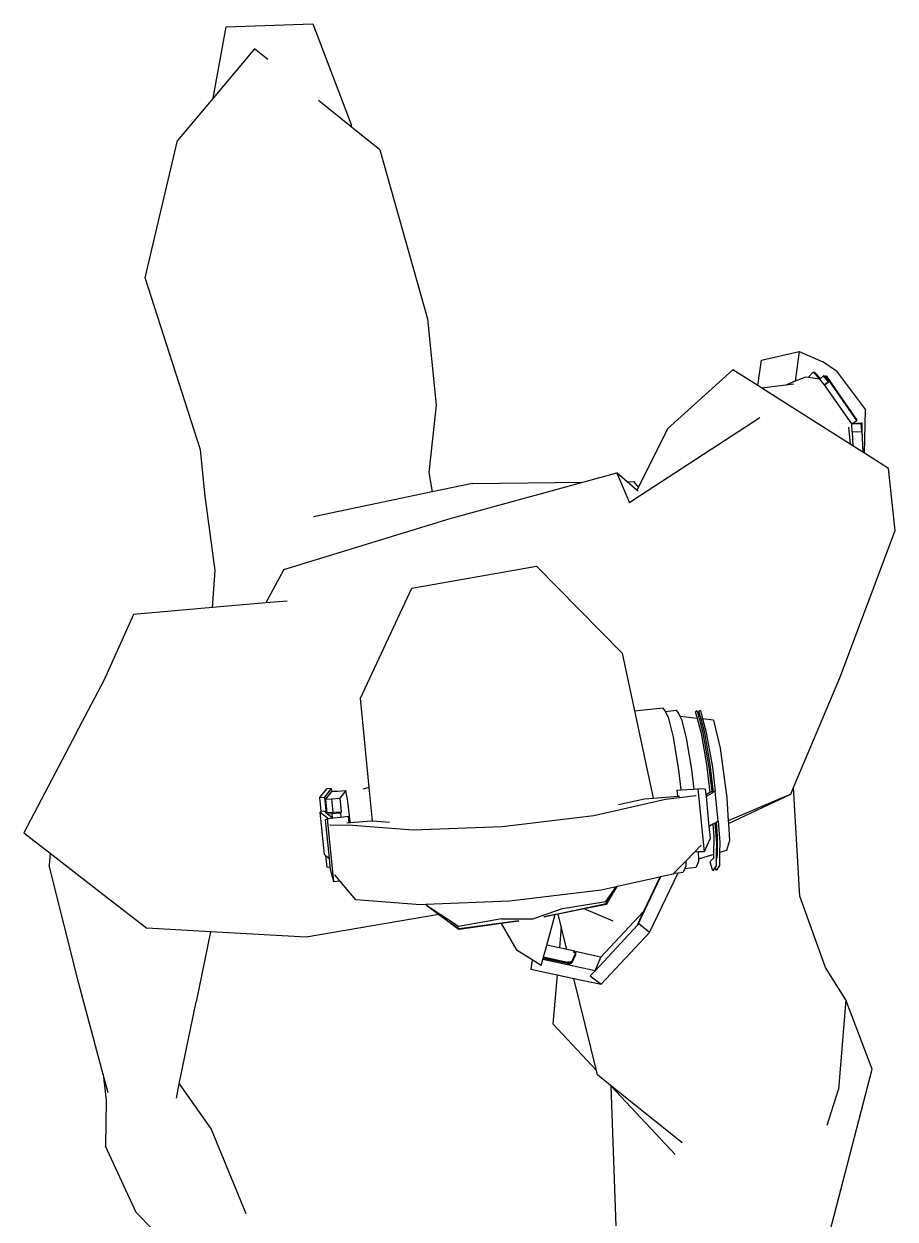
# Model space of a CAD drawing. Extents: x 0 to 510, y -72 to 72.
# Drawn here: x 218.07 to 229.7, y -16.25 to -0.32 of the extents above; entities that cross this region are included whole.
import ezdxf

# ---------------------------------------------------------------- set-up
doc = ezdxf.new("R2010")
doc.units = 0
doc.header["$MEASUREMENT"] = 0
doc.layers.get('0').update_dxf_attribs({"linetype": 'CONTINUOUS'})
doc.layers.add('EDGES', color=7, linetype='CONTINUOUS')

# ---------------------------------------------------------------- blocks, each defined once
blk = doc.blocks.new('TV_CAMERAMAN_PL')
at = {"layer": 'EDGES'}
for p, q in [((0.52458, 0.16922), (0.51404, 0.15564)), ((0.57231, 0.14413), (0.52458, 0.16922)), ((0.44686, 0.14082), (0.50767, 0.15612)), ((0.51404, 0.15564), (0.4942, 0.13005)), ((0.51404, 0.15564), (0.50767, 0.15612)), ((0.5783, 0.14099), (0.57231, 0.14413)), ((0.39987, 0.12828), (0.44686, 0.14082)), ((0.60354, 0.12772), (0.5783, 0.14099)), ((0.4942, 0.13005), (0.47531, 0.10571)), ((0.32868, 0.11124), (0.36299, 0.12706)), ((0.38665, 0.12675), (0.36299, 0.12706)), ((0.39987, 0.12828), (0.38665, 0.12675)), ((0.39042, 0.12575), (0.39987, 0.12828)), ((0.63714, 0.11267), (0.60354, 0.12772)), ((0.30383, 0.08686), (0.32868, 0.11124)), ((0.64074, 0.07185), (0.63714, 0.11267)), ((0.47347, 0.07292), (0.47531, 0.10571)), ((0.72215, 0.07799), (0.81086, 0.10666)), ((0.81086, 0.10666), (0.88174, 0.08991)), ((0.39501, 0.08899), (0.37167, 0.07252)), ((0.38777, 0.09049), (0.39501, 0.08899)), ((0.39501, 0.08899), (0.4373, 0.08023)), ((0.90359, 0.07158), (0.88174, 0.08991)), ((0.47347, 0.07292), (0.4373, 0.08023)), ((0.65995, 0.07052), (0.69823, 0.07558)), ((0.69823, 0.07558), (0.72215, 0.07799)), ((0.37167, 0.07252), (0.32828, 0.0547)), ((0.4707, 0.02346), (0.47347, 0.07292)), ((0.64074, 0.07185), (0.65995, 0.07052)), ((0.64318, 0.04432), (0.64074, 0.07185)), ((0.90359, 0.07158), (0.94026, 0.06484)), ((0.92904, 0.05024), (0.90359, 0.07158)), ((0.94026, 0.06484), (0.94185, 0.02012)), ((0.92345, 0.0433), (0.92904, 0.05024)), ((0.66049, 0.03505), (0.64318, 0.04432)), ((0.64414, 0.03339), (0.64318, 0.04432)), ((0.66049, 0.03505), (0.68667, -0.05085)), ((0.48251, -0.04494), (0.4707, 0.02346)), ((0.70041, -0.04157), (0.68752, 0.0198)), ((0.94185, 0.02012), (0.88999, 0.00036)), ((0.53176, 0.01267), (0.49943, 0.00948)), ((0.51294, 0.01354), (0.50688, 0.01294)), ((0.50688, 0.01294), (0.50701, 0.01128)), ((0.53129, 0.01368), (0.51156, 0.01173)), ((0.51294, 0.01354), (0.51156, 0.01173)), ((0.51334, 0.01406), (0.51294, 0.01354)), ((0.51334, 0.01406), (0.53516, 0.01621)), ((0.53129, 0.01368), (0.53176, 0.01267)), ((0.53185, 0.01187), (0.53176, 0.01267)), ((0.53516, 0.01621), (0.53185, 0.01187)), ((0.5344, 0.01259), (0.53246, 0.01004)), ((0.53477, 0.01306), (0.5344, 0.01259)), ((0.5344, 0.01259), (0.53453, 0.01025)), ((0.53529, 0.01375), (0.53477, 0.01306)), ((0.53498, 0.01289), (0.53477, 0.01306)), ((0.542, 0.01359), (0.53498, 0.01289)), ((0.53498, 0.01289), (0.53515, 0.00976)), ((0.53516, 0.01621), (0.53571, 0.01578)), ((0.53529, 0.01375), (0.53591, 0.01327)), ((0.53571, 0.01578), (0.54273, 0.01647)), ((0.53571, 0.01578), (0.53591, 0.01327)), ((0.53591, 0.01327), (0.54293, 0.01396)), ((0.542, 0.01359), (0.54217, 0.01045)), ((0.54596, 0.01048), (0.542, 0.01359)), ((0.54273, 0.01647), (0.54293, 0.01396)), ((0.54273, 0.01647), (0.54731, 0.01289)), ((0.54293, 0.01396), (0.54744, 0.01042)), ((0.54744, 0.01042), (0.54731, 0.01289)), ((0.88877, 0.00028), (0.90236, 0.01713)), ((0.50583, 0.01117), (0.49943, 0.00948)), ((0.49943, 0.00948), (0.4998, 0.00616)), ((0.4998, 0.00616), (0.50288, 0.00876)), ((0.50701, 0.01128), (0.50583, 0.01117)), ((0.51156, 0.01173), (0.50701, 0.01128)), ((0.52858, 0.01108), (0.52854, 0.01129)), ((0.52858, 0.01108), (0.52866, 0.00176)), ((0.53211, 0.00957), (0.53185, 0.01187)), ((0.53246, 0.01004), (0.53211, 0.00957)), ((0.53254, 0.00566), (0.53211, 0.00957)), ((0.53453, 0.01025), (0.53246, 0.01004)), ((0.53453, 0.01025), (0.5348, 0.00588)), ((0.54217, 0.01045), (0.53515, 0.00976)), ((0.53515, 0.00976), (0.53541, 0.00539)), ((0.54217, 0.01045), (0.54243, 0.00609)), ((0.54596, 0.01048), (0.54598, 0.01016)), ((0.54598, 0.01016), (0.54744, 0.01042)), ((0.54598, 0.01016), (0.54613, 0.00735)), ((0.54613, 0.00735), (0.5464, 0.00298)), ((0.49008, -0.00205), (0.4998, 0.00616)), ((0.52866, 0.00176), (0.52604, -0.03172)), ((0.52972, 0.00245), (0.52982, 0.00137)), ((0.52982, 0.00137), (0.53298, 0.00169)), ((0.52982, 0.00137), (0.52988, 0.00071)), ((0.52988, 0.00071), (0.53046, 0.00076)), ((0.52988, 0.00071), (0.53082, -0.01007)), ((0.53046, 0.00076), (0.53341, 0.00107)), ((0.5348, 0.00588), (0.53254, 0.00566)), ((0.53298, 0.00169), (0.53254, 0.00566)), ((0.53341, 0.00107), (0.53631, 0.00142)), ((0.53541, 0.00539), (0.5348, 0.00588)), ((0.54243, 0.00609), (0.53541, 0.00539)), ((0.53631, 0.00142), (0.53914, 0.00179)), ((0.53914, 0.00179), (0.54189, 0.00221)), ((0.54189, 0.00221), (0.54456, 0.00265)), ((0.5464, 0.00298), (0.54243, 0.00609)), ((0.54456, 0.00265), (0.5464, 0.00298)), ((0.87693, -0.01442), (0.88877, 0.00028)), ((0.88999, 0.00036), (0.88877, 0.00028)), ((0.48747, -0.03553), (0.49008, -0.00205)), ((0.548, -0.00898), (0.54715, -0.00576)), ((0.548, -0.00898), (0.59407, -0.00452)), ((0.59407, -0.00452), (0.6507, -0.03107)), ((0.53078, -0.01064), (0.53008, -0.01955)), ((0.53078, -0.01064), (0.548, -0.00898)), ((0.53082, -0.01007), (0.53078, -0.01064)), ((0.87693, -0.01442), (0.7898, -0.03908)), ((0.48757, -0.03816), (0.48747, -0.03553)), ((0.52604, -0.03172), (0.52782, -0.07764)), ((0.6507, -0.03107), (0.66212, -0.09535)), ((0.47618, -0.05519), (0.48567, -0.04071)), ((0.48567, -0.04071), (0.48251, -0.04494)), ((0.48757, -0.03816), (0.48567, -0.04071)), ((0.48924, -0.08144), (0.48757, -0.03816)), ((0.71049, -0.03979), (0.70041, -0.04157)), ((0.70478, -0.06239), (0.70041, -0.04157)), ((0.74519, -0.04365), (0.71049, -0.03979)), ((0.7898, -0.03908), (0.74519, -0.04365)), ((0.48251, -0.04494), (0.47779, -0.05127)), ((0.47779, -0.05127), (0.47462, -0.05552)), ((0.47507, -0.05542), (0.47779, -0.05127)), ((0.47914, -0.08628), (0.47507, -0.05542)), ((0.48019, -0.07733), (0.47618, -0.05519)), ((0.68667, -0.05085), (0.70544, -0.11922)), ((0.47775, -0.07722), (0.47462, -0.05552)), ((0.70478, -0.06239), (0.70544, -0.11922)), ((0.46385, -0.08534), (0.47775, -0.07722)), ((0.47902, -0.08604), (0.47775, -0.07722)), ((0.48019, -0.07733), (0.48027, -0.09353)), ((0.52782, -0.07764), (0.53355, -0.12488)), ((0.45913, -0.09305), (0.46385, -0.08534)), ((0.47914, -0.08628), (0.47902, -0.08604)), ((0.49497, -0.12868), (0.48924, -0.08144)), ((0.45429, -0.09238), (0.45136, -0.10597)), ((0.45913, -0.09305), (0.45429, -0.09238)), ((0.4562, -0.09785), (0.45913, -0.09305)), ((0.4562, -0.09785), (0.45921, -0.09867)), ((0.48027, -0.09353), (0.48559, -0.1088)), ((0.66212, -0.09535), (0.61727, -0.13962)), ((0.40202, -0.12627), (0.42602, -0.10374)), ((0.45136, -0.10597), (0.42602, -0.10374)), ((0.45341, -0.12556), (0.45921, -0.09867)), ((0.45709, -0.11126), (0.45977, -0.09882)), ((0.46049, -0.09902), (0.45783, -0.11136)), ((0.46058, -0.09904), (0.45791, -0.11138)), ((0.45921, -0.09867), (0.45977, -0.09882)), ((0.45977, -0.09882), (0.46049, -0.09902)), ((0.46049, -0.09902), (0.46058, -0.09904)), ((0.46058, -0.09904), (0.46588, -0.10049)), ((0.46362, -0.11449), (0.4666, -0.10069)), ((0.46529, -0.10719), (0.46669, -0.10071)), ((0.46588, -0.10049), (0.4666, -0.10069)), ((0.4666, -0.10069), (0.46669, -0.10071)), ((0.46669, -0.10071), (0.48238, -0.105)), ((0.48129, -0.0992), (0.48127, -0.0994)), ((0.48238, -0.105), (0.48127, -0.0994)), ((0.48129, -0.0992), (0.48809, -0.13133)), ((0.45136, -0.10597), (0.44948, -0.11467)), ((0.46446, -0.111), (0.46529, -0.10719)), ((0.46446, -0.111), (0.47616, -0.10814)), ((0.47616, -0.10814), (0.46529, -0.10719)), ((0.47616, -0.10814), (0.48269, -0.10655)), ((0.48269, -0.10655), (0.48238, -0.105)), ((0.48536, -0.11992), (0.48269, -0.10655)), ((0.48559, -0.1088), (0.48921, -0.13114)), ((0.40202, -0.12627), (0.44948, -0.11467)), ((0.44948, -0.11467), (0.44644, -0.12875)), ((0.45701, -0.11181), (0.45699, -0.1121)), ((0.45699, -0.1121), (0.457, -0.11237)), ((0.45699, -0.1121), (0.45773, -0.1122)), ((0.457, -0.11237), (0.45703, -0.11264)), ((0.457, -0.11237), (0.45774, -0.11247)), ((0.45709, -0.11126), (0.45701, -0.11181)), ((0.45701, -0.11181), (0.45775, -0.11191)), ((0.45703, -0.11264), (0.45708, -0.11289)), ((0.45703, -0.11264), (0.45777, -0.11274)), ((0.45708, -0.11289), (0.45715, -0.11311)), ((0.45708, -0.11289), (0.45782, -0.11299)), ((0.45709, -0.11126), (0.45783, -0.11136)), ((0.45715, -0.11311), (0.45723, -0.11332)), ((0.45715, -0.11311), (0.45789, -0.11322)), ((0.45723, -0.11332), (0.45733, -0.1135)), ((0.45723, -0.11332), (0.45797, -0.11342)), ((0.45733, -0.1135), (0.45744, -0.11365)), ((0.45733, -0.1135), (0.45807, -0.1136)), ((0.45744, -0.11365), (0.4577, -0.11383)), ((0.45744, -0.11365), (0.45819, -0.11375)), ((0.4577, -0.11383), (0.46186, -0.11563)), ((0.4577, -0.11383), (0.45844, -0.11394)), ((0.45775, -0.11191), (0.45773, -0.1122)), ((0.45773, -0.1122), (0.45774, -0.11247)), ((0.45774, -0.11247), (0.45777, -0.11274)), ((0.45783, -0.11136), (0.45775, -0.11191)), ((0.45777, -0.11274), (0.45782, -0.11299)), ((0.45782, -0.11299), (0.45789, -0.11322)), ((0.45783, -0.11217), (0.45784, -0.11191)), ((0.45783, -0.11242), (0.45783, -0.11217)), ((0.45786, -0.11267), (0.45783, -0.11242)), ((0.45784, -0.11191), (0.45791, -0.11138)), ((0.4579, -0.1129), (0.45786, -0.11267)), ((0.45789, -0.11322), (0.45797, -0.11342)), ((0.45796, -0.11311), (0.4579, -0.1129)), ((0.45804, -0.1133), (0.45796, -0.11311)), ((0.45797, -0.11342), (0.45807, -0.1136)), ((0.45813, -0.11346), (0.45804, -0.1133)), ((0.45807, -0.1136), (0.45819, -0.11375)), ((0.45824, -0.1136), (0.45813, -0.11346)), ((0.45819, -0.11375), (0.45844, -0.11394)), ((0.45848, -0.11378), (0.45824, -0.1136)), ((0.45844, -0.11394), (0.4626, -0.11573)), ((0.45848, -0.11378), (0.46229, -0.11542)), ((0.46049, -0.12862), (0.46334, -0.1154)), ((0.46186, -0.11563), (0.46206, -0.11566)), ((0.46206, -0.11566), (0.4626, -0.11573)), ((0.46229, -0.11542), (0.46233, -0.11544)), ((0.46301, -0.11553), (0.46233, -0.11544)), ((0.46263, -0.11557), (0.46233, -0.11544)), ((0.46311, -0.11547), (0.46237, -0.11536)), ((0.46321, -0.11538), (0.46247, -0.11527)), ((0.4633, -0.11527), (0.46256, -0.11516)), ((0.4626, -0.11573), (0.4628, -0.11577)), ((0.46263, -0.11557), (0.46282, -0.1156)), ((0.46338, -0.11514), (0.46264, -0.11504)), ((0.46345, -0.11499), (0.46271, -0.11489)), ((0.46352, -0.11484), (0.46278, -0.11473)), ((0.4628, -0.11577), (0.46291, -0.11574)), ((0.46282, -0.1156), (0.46292, -0.11558)), ((0.46362, -0.11449), (0.46288, -0.11439)), ((0.46291, -0.11574), (0.46303, -0.11569)), ((0.46292, -0.11558), (0.46301, -0.11553)), ((0.46301, -0.11553), (0.46311, -0.11547)), ((0.46303, -0.11569), (0.46313, -0.11562)), ((0.46311, -0.11547), (0.46321, -0.11538)), ((0.46313, -0.11562), (0.46324, -0.11552)), ((0.46321, -0.11538), (0.4633, -0.11527)), ((0.46324, -0.11552), (0.46334, -0.1154)), ((0.4633, -0.11527), (0.46338, -0.11514)), ((0.46334, -0.1154), (0.46343, -0.11525)), ((0.46338, -0.11514), (0.46345, -0.11499)), ((0.46343, -0.11525), (0.46352, -0.11509)), ((0.46345, -0.11499), (0.46352, -0.11484)), ((0.46352, -0.11484), (0.46362, -0.11449)), ((0.46352, -0.11509), (0.46359, -0.11491)), ((0.46359, -0.11491), (0.4637, -0.11454)), ((0.4637, -0.11454), (0.46446, -0.111)), ((0.4508, -0.12311), (0.44644, -0.12875)), ((0.45341, -0.12556), (0.4508, -0.12311)), ((0.47897, -0.13498), (0.48536, -0.11992)), ((0.48765, -0.13141), (0.48536, -0.11992)), ((0.70544, -0.11922), (0.71028, -0.13683)), ((0.39437, -0.13345), (0.39965, -0.12685)), ((0.39965, -0.12685), (0.40202, -0.12627)), ((0.44644, -0.12875), (0.4732, -0.15376)), ((0.45341, -0.12556), (0.46049, -0.12862)), ((0.47696, -0.14757), (0.45341, -0.12556)), ((0.48405, -0.15063), (0.46049, -0.12862)), ((0.49671, -0.13648), (0.49497, -0.12868)), ((0.53355, -0.12488), (0.54185, -0.16202)), ((0.3219, -0.13655), (0.39393, -0.13386)), ((0.3587, -0.16692), (0.39393, -0.13386)), ((0.36468, -0.17054), (0.39437, -0.13345)), ((0.39393, -0.13386), (0.39437, -0.13345)), ((0.48765, -0.13141), (0.49122, -0.13356)), ((0.48809, -0.13133), (0.49122, -0.13356)), ((0.48921, -0.13114), (0.49671, -0.13648)), ((0.49122, -0.13356), (0.49682, -0.13694)), ((0.49682, -0.13694), (0.49671, -0.13648)), ((0.50177, -0.15909), (0.49682, -0.13694)), ((0.53921, -0.13776), (0.54218, -0.15103)), ((0.61727, -0.13962), (0.58749, -0.14601)), ((0.71028, -0.13683), (0.69476, -0.1433)), ((0.70571, -0.14213), (0.71028, -0.13683)), ((0.47696, -0.14757), (0.48405, -0.15063)), ((0.50185, -0.15945), (0.47696, -0.14757)), ((0.47756, -0.14812), (0.47696, -0.14757)), ((0.58749, -0.14601), (0.54253, -0.15565)), ((0.58749, -0.14601), (0.589, -0.16063)), ((0.69594, -0.1451), (0.69476, -0.1433)), ((0.73867, -0.21072), (0.69594, -0.1451)), ((0.70074, -0.14789), (0.70133, -0.1472)), ((0.70133, -0.1472), (0.70571, -0.14213)), ((0.70293, -0.14799), (0.70133, -0.1472)), ((0.70293, -0.14799), (0.70575, -0.14561)), ((0.70571, -0.14213), (0.70575, -0.14561)), ((0.4732, -0.15376), (0.47756, -0.14812)), ((0.4732, -0.15376), (0.50396, -0.16844)), ((0.50177, -0.15909), (0.48405, -0.15063)), ((0.54218, -0.15103), (0.54253, -0.15565)), ((0.73298, -0.16291), (0.70293, -0.14799)), ((0.50185, -0.15945), (0.50177, -0.15909)), ((0.50327, -0.16583), (0.50185, -0.15945)), ((0.54253, -0.15565), (0.54348, -0.16824)), ((0.50374, -0.16628), (0.50327, -0.16583)), ((0.50374, -0.16628), (0.50396, -0.16844)), ((0.50999, -0.17238), (0.50374, -0.16628)), ((0.54185, -0.16202), (0.54378, -0.17759)), ((0.57389, -0.16583), (0.55692, -0.16862)), ((0.58415, -0.16325), (0.57389, -0.16583)), ((0.58415, -0.16325), (0.58722, -0.16189)), ((0.58722, -0.16189), (0.58725, -0.16187)), ((0.58722, -0.16189), (0.58782, -0.16767)), ((0.58725, -0.16187), (0.589, -0.16063)), ((0.76334, -0.19677), (0.73298, -0.16291)), ((0.50396, -0.16844), (0.50424, -0.17113)), ((0.50623, -0.17193), (0.50424, -0.17113)), ((0.50623, -0.17193), (0.50683, -0.1777)), ((0.50738, -0.17239), (0.50623, -0.17193)), ((0.50999, -0.17238), (0.50738, -0.17239)), ((0.5146, -0.17687), (0.50999, -0.17238)), ((0.54348, -0.16824), (0.54665, -0.16793)), ((0.54348, -0.16824), (0.54354, -0.1691)), ((0.54665, -0.16793), (0.54674, -0.16984)), ((0.55692, -0.16862), (0.54674, -0.16984)), ((0.54674, -0.16984), (0.54707, -0.17651)), ((0.58318, -0.17017), (0.57338, -0.17264)), ((0.58318, -0.17017), (0.58449, -0.16959)), ((0.58361, -0.1783), (0.58449, -0.16959)), ((0.58449, -0.16959), (0.58615, -0.16885)), ((0.58615, -0.16885), (0.58782, -0.16767)), ((0.50983, -0.1789), (0.50683, -0.1777)), ((0.5147, -0.17888), (0.5146, -0.17687)), ((0.51813, -0.18032), (0.5146, -0.17687)), ((0.54718, -0.17868), (0.51484, -0.18186)), ((0.54377, -0.17779), (0.54378, -0.17759)), ((0.55717, -0.1753), (0.54707, -0.17651)), ((0.54707, -0.17651), (0.54718, -0.17868)), ((0.5471, -0.18249), (0.54718, -0.17868)), ((0.57338, -0.17264), (0.55717, -0.1753)), ((0.58361, -0.1783), (0.57604, -0.18042)), ((0.58744, -0.17824), (0.58351, -0.17929)), ((0.58451, -0.17805), (0.58361, -0.1783)), ((0.58451, -0.17805), (0.58703, -0.1774)), ((0.58744, -0.17824), (0.58703, -0.1774)), ((0.5109, -0.1789), (0.50983, -0.1789)), ((0.5147, -0.17888), (0.5109, -0.1789)), ((0.51339, -0.18679), (0.5109, -0.1789)), ((0.51484, -0.18186), (0.5147, -0.17888)), ((0.52164, -0.185), (0.51484, -0.18186)), ((0.52787, -0.18438), (0.52164, -0.185)), ((0.54337, -0.18286), (0.52787, -0.18438)), ((0.52896, -0.18634), (0.52787, -0.18438)), ((0.54412, -0.18278), (0.54337, -0.18286)), ((0.54511, -0.18598), (0.54337, -0.18286)), ((0.5471, -0.18249), (0.54412, -0.18278)), ((0.54529, -0.18489), (0.54412, -0.18278)), ((0.55987, -0.18314), (0.54529, -0.18489)), ((0.54587, -0.18591), (0.54529, -0.18489)), ((0.56005, -0.18488), (0.54547, -0.18662)), ((0.55821, -0.18439), (0.54587, -0.18591)), ((0.57619, -0.18126), (0.55821, -0.18439)), ((0.57637, -0.183), (0.55839, -0.18613)), ((0.57604, -0.18042), (0.55987, -0.18314)), ((0.57622, -0.18216), (0.56005, -0.18488)), ((0.58351, -0.17929), (0.57619, -0.18126)), ((0.58343, -0.18014), (0.57622, -0.18216)), ((0.58333, -0.18113), (0.57637, -0.183)), ((0.58276, -0.18676), (0.58333, -0.18113)), ((0.58761, -0.17998), (0.58333, -0.18113)), ((0.58343, -0.18014), (0.58351, -0.17929)), ((0.58469, -0.17979), (0.58343, -0.18014)), ((0.58469, -0.17979), (0.58721, -0.17913)), ((0.58761, -0.17998), (0.58721, -0.17913)), ((0.50497, -0.18637), (0.50938, -0.18505)), ((0.50687, -0.18759), (0.50497, -0.18637)), ((0.50515, -0.18811), (0.50687, -0.18759)), ((0.50773, -0.18977), (0.50515, -0.18811)), ((0.50755, -0.18803), (0.50687, -0.18759)), ((0.51127, -0.18809), (0.50755, -0.18803)), ((0.51436, -0.18988), (0.50773, -0.18977)), ((0.50938, -0.18505), (0.51005, -0.18539)), ((0.51156, -0.18678), (0.51005, -0.18539)), ((0.51174, -0.18852), (0.51127, -0.18809)), ((0.51381, -0.18813), (0.51127, -0.18809)), ((0.51339, -0.18679), (0.51156, -0.18678)), ((0.51394, -0.18853), (0.51174, -0.18852)), ((0.52264, -0.18681), (0.51339, -0.18679)), ((0.51394, -0.18853), (0.51381, -0.18813)), ((0.51937, -0.18822), (0.51381, -0.18813)), ((0.52282, -0.18855), (0.51394, -0.18853)), ((0.51547, -0.19339), (0.51436, -0.18988)), ((0.51955, -0.18996), (0.51436, -0.18988)), ((0.52961, -0.18749), (0.51937, -0.18822)), ((0.53055, -0.18917), (0.51955, -0.18996)), ((0.52896, -0.18634), (0.52264, -0.18681)), ((0.5299, -0.18802), (0.52282, -0.18855)), ((0.52961, -0.18749), (0.52896, -0.18634)), ((0.5299, -0.18802), (0.52961, -0.18749)), ((0.53055, -0.18917), (0.5299, -0.18802)), ((0.53055, -0.18917), (0.54605, -0.18765)), ((0.56826, -0.19024), (0.54254, -0.19363)), ((0.54511, -0.18598), (0.54587, -0.18591)), ((0.54547, -0.18662), (0.54511, -0.18598)), ((0.54605, -0.18765), (0.54547, -0.18662)), ((0.55839, -0.18613), (0.54605, -0.18765)), ((0.58276, -0.18676), (0.56826, -0.19024)), ((0.52068, -0.19493), (0.51547, -0.19339)), ((0.52935, -0.19441), (0.52068, -0.19493)), ((0.53067, -0.19433), (0.52935, -0.19441)), ((0.52935, -0.19441), (0.54458, -0.22664)), ((0.54254, -0.19363), (0.53067, -0.19433)), ((0.54458, -0.22664), (0.53067, -0.19433)), ((0.75525, -0.20956), (0.76334, -0.19677)), ((0.75388, -0.21173), (0.75525, -0.20956)), ((0.75525, -0.20956), (0.76841, -0.21144)), ((0.72508, -0.25729), (0.75388, -0.21173)), ((0.7555, -0.22398), (0.75388, -0.21173)), ((0.76841, -0.21144), (0.77288, -0.23099)), ((0.49196, -0.23122), (0.54803, -0.2281)), ((0.54458, -0.22664), (0.54803, -0.2281)), ((0.54803, -0.2281), (0.6045, -0.25196)), ((0.75748, -0.22883), (0.7555, -0.22398)), ((0.75606, -0.22819), (0.7555, -0.22398)), ((0.45517, -0.24454), (0.49196, -0.23122)), ((0.77288, -0.23099), (0.75748, -0.22883)), ((0.75967, -0.2342), (0.75748, -0.22883)), ((0.75949, -0.23554), (0.75967, -0.2342)), ((0.77288, -0.23099), (0.76745, -0.24313)), ((0.75864, -0.24157), (0.75949, -0.23554)), ((0.75864, -0.24157), (0.76216, -0.23812)), ((0.75899, -0.24197), (0.76204, -0.23898)), ((0.76216, -0.23812), (0.75949, -0.23554)), ((0.76204, -0.23898), (0.76216, -0.23812)), ((0.37373, -0.24542), (0.39219, -0.25123)), ((0.43838, -0.25509), (0.45517, -0.24454)), ((0.73551, -0.25806), (0.75574, -0.24401)), ((0.73751, -0.26088), (0.7603, -0.24505)), ((0.75574, -0.24401), (0.75864, -0.24157)), ((0.75574, -0.24401), (0.75753, -0.24663)), ((0.75574, -0.24401), (0.75737, -0.24592)), ((0.75737, -0.24592), (0.76027, -0.24348)), ((0.75991, -0.24447), (0.75737, -0.24592)), ((0.7603, -0.24505), (0.75753, -0.24663)), ((0.75864, -0.24157), (0.75899, -0.24197)), ((0.75899, -0.24197), (0.76027, -0.24348)), ((0.76015, -0.24434), (0.75991, -0.24447)), ((0.75991, -0.24447), (0.7603, -0.24505)), ((0.76015, -0.24434), (0.76027, -0.24348)), ((0.76265, -0.25026), (0.76745, -0.24313)), ((0.31849, -0.24674), (0.40273, -0.26865)), ((0.43838, -0.25509), (0.39219, -0.25123)), ((0.6045, -0.25196), (0.6805, -0.28046)), ((0.73729, -0.26068), (0.75753, -0.24663)), ((0.76265, -0.25026), (0.74278, -0.2652)), ((0.40273, -0.26865), (0.43838, -0.25509)), ((0.72094, -0.26385), (0.72419, -0.25871)), ((0.72419, -0.25871), (0.72508, -0.25729)), ((0.73143, -0.2583), (0.72419, -0.25871)), ((0.73384, -0.25646), (0.72508, -0.25729)), ((0.73143, -0.2583), (0.73551, -0.25806)), ((0.73143, -0.2583), (0.73168, -0.26324)), ((0.73551, -0.25806), (0.73577, -0.263)), ((0.73551, -0.25806), (0.73574, -0.25839)), ((0.73574, -0.25839), (0.73599, -0.26321)), ((0.73574, -0.25839), (0.73729, -0.26068)), ((0.71255, -0.27712), (0.72047, -0.2646)), ((0.72047, -0.2646), (0.72082, -0.26404)), ((0.72047, -0.2646), (0.74278, -0.2652)), ((0.72082, -0.26404), (0.73599, -0.26321)), ((0.72082, -0.26404), (0.72094, -0.26385)), ((0.73168, -0.26324), (0.72094, -0.26385)), ((0.73168, -0.26324), (0.73577, -0.263)), ((0.73599, -0.26321), (0.73168, -0.26324)), ((0.73577, -0.263), (0.73599, -0.26321)), ((0.73729, -0.26068), (0.73741, -0.26078)), ((0.73741, -0.26078), (0.73751, -0.26088)), ((0.6805, -0.28046), (0.71255, -0.27712))]:
    blk.add_line(p, q, dxfattribs=at)

msp = doc.modelspace()

# ---------------------------------------------------------------- block references
at = {"xscale": 25.84360981301707, "yscale": 25.84360981301707, "zscale": 25.84360981301707, "rotation": 90}
msp.add_blockref('TV_CAMERAMAN_PL', (222.448, -24.657), dxfattribs=at)

doc.saveas('drawing.dxf')
